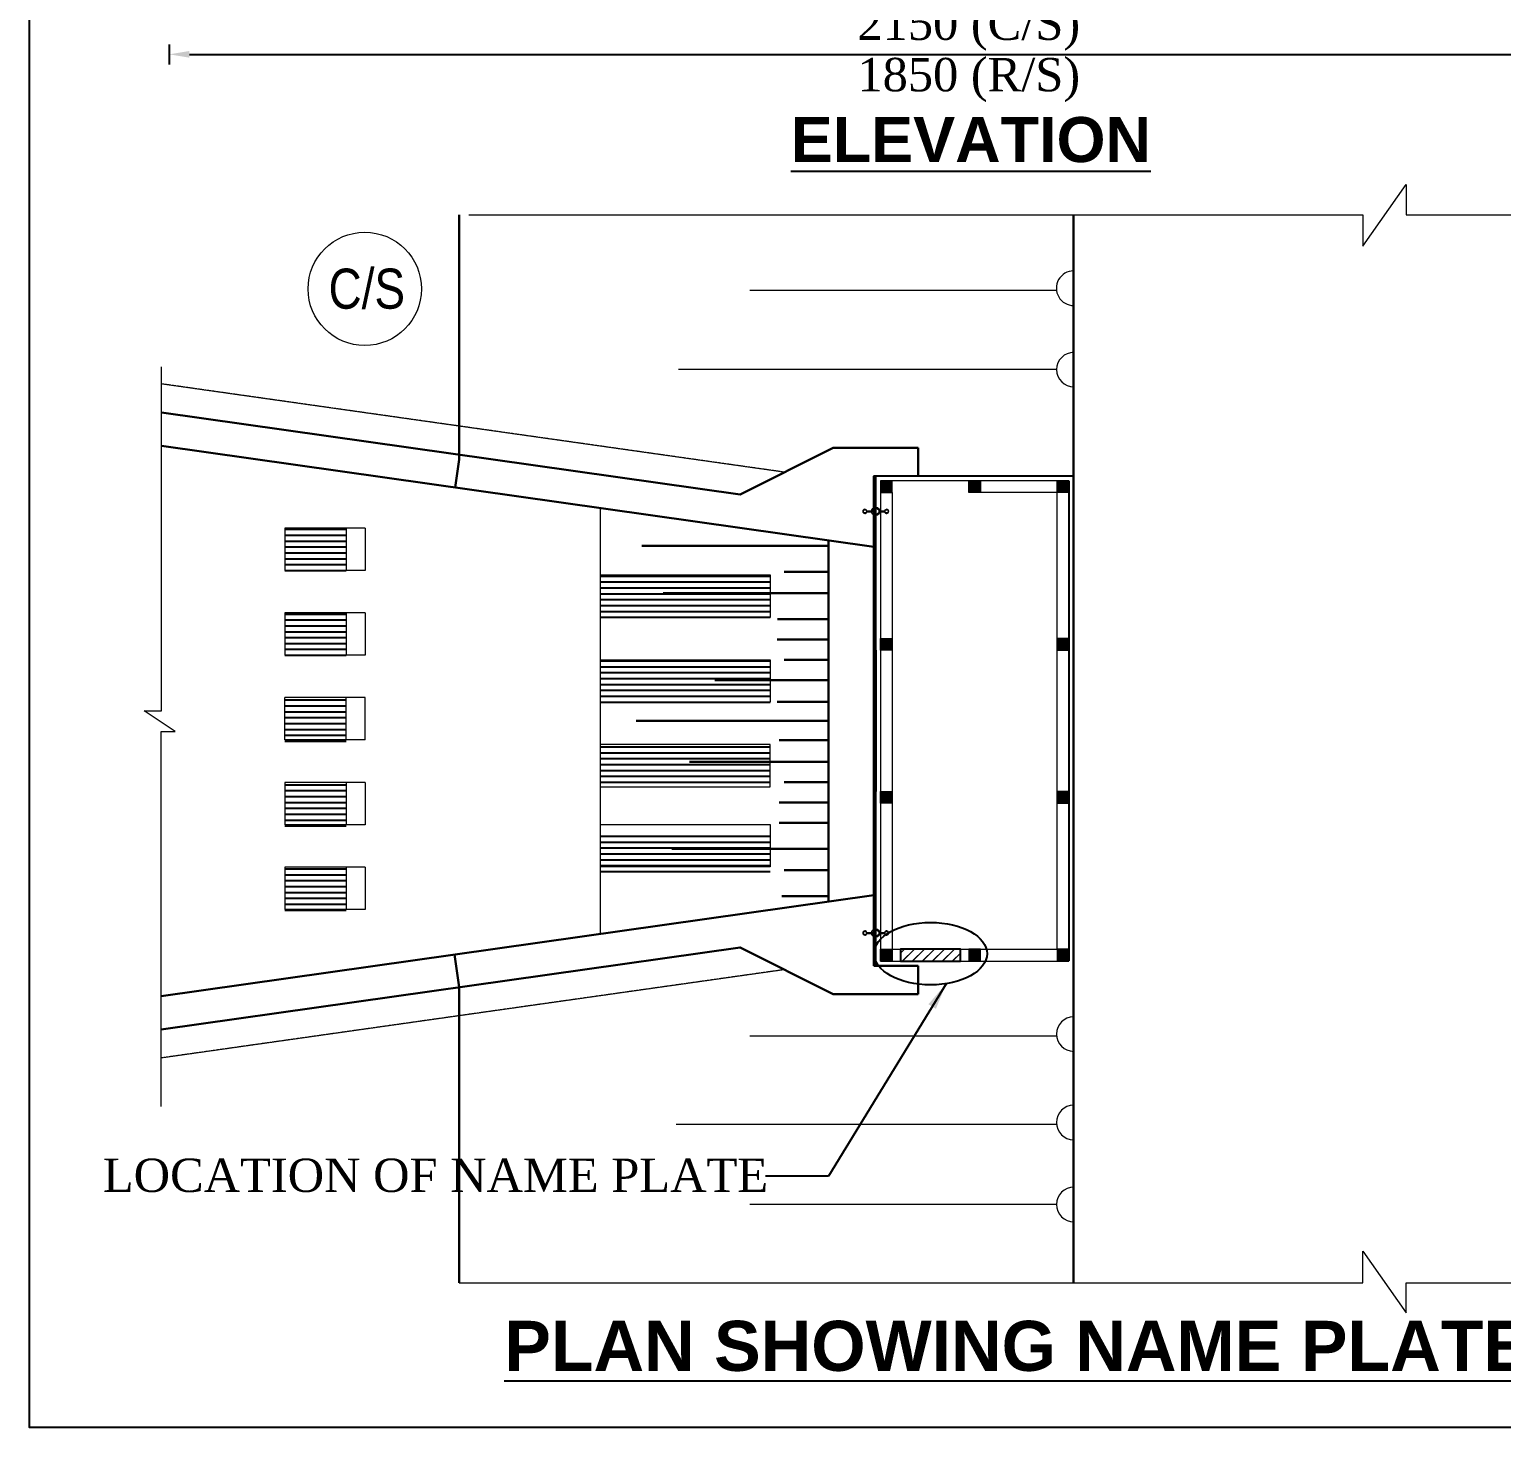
# Model space of a CAD drawing. Extents: x -119161 to 3778985, y -718511 to -30958.
# Drawn here: x 3602697 to 3607106, y -261938 to -257748 of the extents above; entities that cross this region are included whole.
import ezdxf

# ---------------------------------------------------------------- set-up
doc = ezdxf.new("R2010")
doc.units = 0
doc.header["$MEASUREMENT"] = 0
for name, pattern in [('DASHED', [0.75, 0.5, -0.25]), ('DASHED2', [9.524999999999999, 6.35, -3.175]), ('HIDDEN', [0.375, 0.25, -0.125])]:
    doc.linetypes.add(name, pattern=pattern)
doc.layers.get('0').update_dxf_attribs({"linetype": 'CONTINUOUS'})
doc.layers.get('DEFPOINTS').update_dxf_attribs({"linetype": 'CONTINUOUS'})
for name, color, linetype, lineweight in [('Dim', 7, 'CONTINUOUS', 9), ('Dimension', 8, 'CONTINUOUS', 18), ('HATCH', 252, 'CONTINUOUS', 5), ('line2', 3, 'CONTINUOUS', 30), ('Railing', 8, 'CONTINUOUS', 0), ('slop', 8, 'CONTINUOUS', 9)]:
    doc.layers.add(name, color=color, linetype=linetype, lineweight=lineweight)
for name, color, linetype in [('DOTTED', 240, 'DASHED2'), ('HATCH-1', 8, 'CONTINUOUS'), ('LINE', 7, 'CONTINUOUS'), ('line4', 4, 'CONTINUOUS'), ('line5', 5, 'CONTINUOUS'), ('line6', 6, 'CONTINUOUS'), ('P1', 7, 'CONTINUOUS'), ('TEXT', 10, 'CONTINUOUS')]:
    doc.layers.add(name, color=color, linetype=linetype)
doc.styles.add('ARIAL', font='ARIALN.TTF')
doc.styles.get("Standard").update_dxf_attribs({"font": 'times.ttf', "height": 250})
doc.styles.add('style1', font='times.ttf')
doc.styles.add('Times New Roman', font='times.ttf')
doc.dimstyles.new('dim', dxfattribs={"dimtxt": 20, "dimasz": 20, "dimexe": 20, "dimexo": 5, "dimgap": 10, "dimtad": 1, "dimdec": 0, "dimzin": 0, "dimdsep": 46, "dimtxsty": 'Standard', "dimcen": 0.09, "dimclrd": 256, "dimclre": 256, "dimclrt": 7, "dimadec": 0, "dimazin": 0, "dimtfac": 1, "dimtdec": 0, "dimtofl": 0, "dimtmove": 0, "dimatfit": 3, "dimfxl": 20, "dimfxlon": 1, "dimtolj": 1, "dimtzin": 0, "dimlwd": -1, "dimlwe": -1, "dimarcsym": 1})
pattern_1 = [(180, (3508245.037908451, -277192.6541331974), (-3.00815372611396e-15, -17.64), [])]
pattern_2 = [(180, (3508245.037908451, -276938.6381331973), (-3.00815372611396e-15, -17.64), [])]
pattern_3 = [(180, (3508245.037908451, -276937.923805374), (-3.00815372611396e-15, -17.64), [])]

# ---------------------------------------------------------------- blocks, each defined once
blk = doc.blocks.new('*D930')
at = {"layer": 'DEFPOINTS', "color": 0, "lineweight": -2}
for p in [(3603115.515087362, -257545.090946934), (3607905.036593292, -257545.090946934), (3607905.036593292, -257822.4795569598)]:
    blk.add_point(p, dxfattribs=at)
at = {"layer": 'line5'}
for p, q in [((3603115.515087362, -257792.4795569598), (3603115.515087362, -257852.4795569598)), ((3603175.515087362, -257822.4795569598), (3607845.036593292, -257822.4795569598)), ((3607905.036593292, -257792.4795569598), (3607905.036593292, -257852.4795569598))]:
    blk.add_line(p, q, dxfattribs=at)
at = {"layer": 'line5', "lineweight": -2}
for points in [[(3603175.515087362, -257812.4795569598), (3603175.515087362, -257832.4795569598), (3603115.515087362, -257822.4795569598)], [(3607845.036593292, -257812.4795569598), (3607845.036593292, -257832.4795569598), (3607905.036593292, -257822.4795569598)]]:
    blk.add_solid(points, dxfattribs=at)
at = {"layer": 'line5', "color": 7, "char_height": 100, "attachment_point": 5, "style": 'Times New Roman'}
for s, insert in [('\\A1;2150 (C/S)', (3605510.275840327, -257745.4283673419)), ('\\A1;1850 (R/S)', (3605510.275840327, -257899.5307465777))]:
    blk.add_mtext(s, dxfattribs=dict(at, insert=insert))
blk = doc.blocks.new('RL 1')
at = {"layer": 'slop'}
for points in [[(125, 175), (0, 175), (0, 50), (125, 50)], [(1062.5, 175), (937.5, 175), (937.5, 50), (1062.5, 50)], [(2000, 175), (1875, 175), (1875, 50), (2000, 50)], [(125, -1500), (0, -1500), (0, -1625), (125, -1625)], [(2000, -1500), (1875, -1500), (1875, -1625), (2000, -1625)], [(125, -3124.571767395064), (0, -3124.571767395064), (0, -3249.571767395064), (125, -3249.571767395064)], [(2000, -3124.571767395064), (1875, -3124.571767395064), (1875, -3249.571767395064), (2000, -3249.571767395064)], [(125, -4799.666619144729), (0, -4799.666619144729), (0, -4924.666619144729), (125, -4924.666619144729)], [(1062.5, -4799.666619144729), (937.5, -4799.666619144729), (937.5, -4924.666619144729), (1062.5, -4924.666619144729)], [(2000, -4799.666619144729), (1875, -4799.666619144729), (1875, -4924.666619144729), (2000, -4924.666619144729)]]:
    blk.add_hatch(color=15, dxfattribs=at).paths.add_polyline_path(points)
at = {"layer": 'Dim', "ltscale": 500}
blk.add_lwpolyline([(0, -4924.666619144729), (2000, -4924.666619144729), (2000, 175), (0, 175)], close=True, dxfattribs=at)
blk.add_lwpolyline([(125, 50), (125, -4799.666619144729), (1875, -4799.666619144729), (1875, 50), (937.5, 50)], dxfattribs=at)
at = {"layer": 'P1', "color": 8, "linetype": 'DASHED', "ltscale": 800000}
blk.add_line((2000, 175), (2000.000000804663, -4923.59257801075), dxfattribs=at)
at = {"layer": 'Railing', "ltscale": 500}
for points in [[(0, 50), (125, 50), (125, 175), (0, 175)], [(1062.5, 50), (937.5, 50), (937.5, 175), (1062.5, 175)], [(2000, 50), (1875, 50), (1875, 175), (2000, 175)], [(0, -1500), (125, -1500), (125, -1625), (0, -1625)], [(2000, -1500), (1875, -1500), (1875, -1625), (2000, -1625)], [(0, -3124.571767395064), (125, -3124.571767395064), (125, -3249.571767395064), (0, -3249.571767395064)], [(2000, -3124.571767395064), (1875, -3124.571767395064), (1875, -3249.571767395064), (2000, -3249.571767395064)], [(0, -4799.666619144729), (125, -4799.666619144729), (125, -4924.666619144729), (0, -4924.666619144729)], [(1062.5, -4799.666619144729), (937.5, -4799.666619144729), (937.5, -4924.666619144729), (1062.5, -4924.666619144729)], [(2000, -4799.666619144729), (1875, -4799.666619144729), (1875, -4924.666619144729), (2000, -4924.666619144729)]]:
    blk.add_lwpolyline(points, close=True, dxfattribs=at)

msp = doc.modelspace()

# ---------------------------------------------------------------- hatches: boundary and pattern name
at = {"layer": 'HATCH'}
h = msp.add_hatch(dxfattribs=at)
h.set_pattern_fill('ANSI31', color=256, scale=169.6426666745126)
h.set_pattern_definition([(45, (3588380.910354424, -257827.2857459369), (-14.99443499801463, 14.99443499801463), [])])
h.paths.add_polyline_path([(3605306.003256076, -260539.0122785796), (3605485.203256085, -260539.0122785796), (3605485.203256085, -260505.6873681922), (3605306.003256076, -260505.6873681922)])
h = msp.add_hatch(dxfattribs=at)
h.set_pattern_fill('ANSI31', color=256, scale=169.6426666745126)
h.set_pattern_definition([(45, (3588380.910354424, -257827.9777390561), (-14.99443499801463, 14.99443499801463), [])])
h.paths.add_polyline_path([(3605306.003256076, -260539.7042716988), (3605485.203256085, -260539.7042716988), (3605485.203256085, -260506.3793613114), (3605306.003256076, -260506.3793613114)])
at = {"layer": 'HATCH-1', "ltscale": 2}
h = msp.add_hatch(dxfattribs=at)
h.set_pattern_fill('ANSI31', color=14, scale=141.12, angle=135, style=0)
h.set_pattern_definition(pattern_2)
h.paths.add_polyline_path([(3603645.432447875, -259376.3609831803), (3603461.976447875, -259376.3609831803), (3603461.976447875, -259235.24098318), (3603645.432447875, -259235.24098318)])
h = msp.add_hatch(dxfattribs=at)
h.set_pattern_fill('ANSI31', color=14, scale=141.12, angle=135, style=0)
h.set_pattern_definition(pattern_3)
h.paths.add_polyline_path([(3604407.955241269, -259382.7026553564), (3604915.347980255, -259382.7026553564), (3604915.347980255, -259509.7106553563), (3604407.398011148, -259509.7106553563)])
h = msp.add_hatch(dxfattribs=at)
h.set_pattern_fill('ANSI31', color=14, scale=141.12, angle=135, style=0)
h.set_pattern_definition(pattern_1)
h.paths.add_polyline_path([(3603645.432447875, -259630.3769831802), (3603461.976447875, -259630.3769831802), (3603461.976447875, -259489.2569831801), (3603645.432447875, -259489.2569831801)])
h = msp.add_hatch(dxfattribs=at)
h.set_pattern_fill('ANSI31', color=14, scale=141.12, angle=135, style=0)
h.set_pattern_definition([(180, (3508245.037908451, -277191.939805374), (-3.00815372611396e-15, -17.64), [])])
h.paths.add_polyline_path([(3604407.955241269, -259636.7186553564), (3604915.347980255, -259636.7186553564), (3604915.347980255, -259763.7266553561), (3604407.398011148, -259763.7266553561)])
h = msp.add_hatch(dxfattribs=at)
h.set_pattern_fill('ANSI31', color=14, scale=141.12, angle=135, style=0)
h.set_pattern_definition(pattern_2)
h.paths.add_polyline_path([(3603645.432447875, -259743.1836023447), (3603461.976447875, -259743.1836023447), (3603461.976447875, -259884.3036023446), (3603645.432447875, -259884.3036023446)])
h = msp.add_hatch(dxfattribs=at)
h.set_pattern_fill('ANSI31', color=14, scale=141.12, angle=135, style=0)
h.set_pattern_definition(pattern_3)
h.paths.add_polyline_path([(3604407.955241269, -260017.7426553562), (3604915.347980255, -260017.7426553562), (3604915.347980255, -259890.7346553565), (3604407.398011148, -259890.7346553565)])
h = msp.add_hatch(dxfattribs=at)
h.set_pattern_fill('ANSI31', color=14, scale=141.12, angle=135, style=0)
h.set_pattern_definition(pattern_1)
h.paths.add_polyline_path([(3603645.432447875, -260138.3196023447), (3603461.976447875, -260138.3196023447), (3603461.976447875, -259997.1996023445), (3603645.432447875, -259997.1996023445)])
h = msp.add_hatch(dxfattribs=at)
h.set_pattern_fill('ANSI31', color=14, scale=141.12, angle=135, style=0)
h.set_pattern_definition([(180, (3508245.037908451, -277223.4308612687), (-3.00815372611396e-15, -17.64), [])])
h.paths.add_polyline_path([(3604407.955241269, -260148.0177112513), (3604915.347980255, -260148.0177112513), (3604915.347980255, -260275.0257112514), (3604407.398011148, -260275.0257112514)])
h = msp.add_hatch(dxfattribs=at)
h.set_pattern_fill('ANSI31', color=14, scale=141.12, angle=135, style=0)
h.set_pattern_definition([(180, (3508245.037908451, -276933.1400318735), (-3.00815372611396e-15, -17.64), [])])
h.paths.add_polyline_path([(3603645.432447875, -260386.8375010206), (3603461.976447875, -260386.8375010206), (3603461.976447875, -260245.7175010208), (3603645.432447875, -260245.7175010208)])

# ---------------------------------------------------------------- linework, layer by layer
at = {"color": 1}
msp.add_line((3605231.551256466, -260553.9391796086, 1.871695986016739e-08), (3605231.551256466, -259086.2466074172, 1.871695986016739e-08), dxfattribs=at)
at = {"color": 7, "elevation": 1.871695986016739e-08}
msp.add_lwpolyline([(3605824.175532936, -259086.2158299102), (3605225.822441563, -259086.2469049387)], dxfattribs=at)
at = {"layer": 'Dim', "lineweight": 18, "ltscale": 500}
for points, elevation in [([(3605205.28867967, -259190.721569289), (3605219.301266818, -259190.7186358578)], 1.871695986016739e-08), ([(3605205.288679669, -259190.7231290452), (3605219.301266818, -259190.7201956143)], 1.871695986016739e-08), ([(3605205.28867967, -259193.4875212885), (3605219.301266818, -259193.484587858)], 1.871695986016739e-08), ([(3605205.288679669, -259193.4890810449), (3605219.301266818, -259193.4861476142)], 1.871695986016739e-08), ([(3605205.28878408, -259190.7245027199), (3605219.301371228, -259190.721569289)], 1.871695986016739e-08), ([(3605205.28878408, -259190.7260624762), (3605219.301371228, -259190.7231290452)], 1.871695986016739e-08), ([(3605205.28878408, -259193.4904547199), (3605219.301371228, -259193.4875212885)], 1.871695986016739e-08), ([(3605205.28878408, -259193.4920144763), (3605219.301371228, -259193.4890810449)], 1.871695986016739e-08), ([(3605243.880850288, -259190.7186358578), (3605258.012948127, -259190.7186358578)], 1.975236411135038e-08), ([(3605243.880850288, -259190.7201956143), (3605258.012948127, -259190.7201956143)], 1.975236411135038e-08), ([(3605243.880850288, -259193.484587858), (3605258.012948127, -259193.484587858)], 1.975236411135038e-08), ([(3605243.880850288, -259193.4861476142), (3605258.012948127, -259193.4861476142)], 1.975236411135038e-08), ([(3605243.880954698, -259190.721569289), (3605258.013052538, -259190.721569289)], 1.975236411135038e-08), ([(3605243.880954698, -259190.7231290452), (3605258.013052538, -259190.7231290452)], 1.975236411135038e-08), ([(3605243.880954698, -259193.4875212885), (3605258.013052538, -259193.4875212885)], 1.975236411135038e-08), ([(3605243.880954698, -259193.4890810449), (3605258.013052538, -259193.4890810449)], 1.975236411135038e-08), ([(3605205.283471006, -260454.2715773787), (3605219.296058155, -260454.2686439473)], 1.871695986016739e-08), ([(3605205.283471006, -260454.2731371347), (3605219.296058155, -260454.270203704)], 1.871695986016739e-08), ([(3605205.283471006, -260457.0375293784), (3605219.296058155, -260457.0345959472)], 1.871695986016739e-08), ([(3605205.283471006, -260457.0390891347), (3605219.296058155, -260457.0361557037)], 1.871695986016739e-08), ([(3605205.283575417, -260454.2745108097), (3605219.296162566, -260454.2715773787)], 1.871695986016739e-08), ([(3605205.283575417, -260454.2760705657), (3605219.296162566, -260454.2731371347)], 1.871695986016739e-08), ([(3605205.283575417, -260457.0404628094), (3605219.296162566, -260457.0375293784)], 1.871695986016739e-08), ([(3605205.283575417, -260457.0420225661), (3605219.296162566, -260457.0390891347)], 1.871695986016739e-08), ([(3605243.875641625, -260454.2686439473), (3605258.007739464, -260454.2686439473)], 1.975236411135038e-08), ([(3605243.875641625, -260454.270203704), (3605258.007739464, -260454.270203704)], 1.975236411135038e-08), ([(3605243.875641625, -260457.0345959472), (3605258.007739464, -260457.0345959472)], 1.975236411135038e-08), ([(3605243.875641625, -260457.0361557037), (3605258.007739464, -260457.0361557037)], 1.975236411135038e-08), ([(3605243.875746035, -260454.2715773787), (3605258.007843875, -260454.2715773787)], 1.975236411135038e-08), ([(3605243.875746035, -260454.2731371347), (3605258.007843875, -260454.2731371347)], 1.975236411135038e-08), ([(3605243.875746035, -260457.0375293784), (3605258.007843875, -260457.0375293784)], 1.975236411135038e-08), ([(3605243.875746035, -260457.0390891347), (3605258.007843875, -260457.0390891347)], 1.975236411135038e-08)]:
    msp.add_lwpolyline(points, dxfattribs=dict(at, elevation=elevation))
at = {"layer": 'Dim', "ltscale": 50}
msp.add_circle((3603700.984200429, -258525.3326478652, 1.871695986016739e-08), 169.8197032259067, dxfattribs=at)
at = {"layer": 'Dim', "lineweight": 18, "ltscale": 500}
for centre, radius in [((3605199.103474549, -259192.1045452885, 1.871695986016739e-08), 4.819175807189857), ((3605199.103474549, -259192.1061050452, 1.871695986016739e-08), 4.819175807189857), ((3605199.10357896, -259192.1074787199, 1.871695986016739e-08), 4.819175807189857), ((3605199.10357896, -259192.1090384759, 1.871695986016739e-08), 4.819175807189857), ((3605231.551256459, -259192.1016118575, 1.871695986016739e-08), 12.32780876029733), ((3605231.551256459, -259192.1031716138, 1.871695986016739e-08), 12.32780876029733), ((3605231.55136087, -259192.1045452885, 1.871695986016739e-08), 12.32780876029733), ((3605231.55136087, -259192.1061050452, 1.871695986016739e-08), 12.32780876029733), ((3605231.551256459, -259192.1016118575, 1.871695986016739e-08), 9.561856760297337), ((3605231.551256459, -259192.1031716138, 1.871695986016739e-08), 9.561856760297337), ((3605231.55136087, -259192.1045452885, 1.871695986016739e-08), 9.561856760297337), ((3605231.55136087, -259192.1061050452, 1.871695986016739e-08), 9.561856760297337), ((3605264.033752632, -259192.1031716138, 2.078776836253337e-08), 4.819175807189857), ((3605199.098265887, -260455.6545533785, 1.871695986016739e-08), 4.819175807189857), ((3605199.098265887, -260455.6561131352, 1.871695986016739e-08), 4.819175807189857), ((3605199.098370297, -260455.6574868099, 1.871695986016739e-08), 4.819175807189857), ((3605199.098370297, -260455.6590465661, 1.871695986016739e-08), 4.819175807189857), ((3605231.546047796, -260455.6516199473, 1.871695986016739e-08), 12.32780876029733), ((3605231.546047796, -260455.6531797037, 1.871695986016739e-08), 12.32780876029733), ((3605231.546152207, -260455.6545533785, 1.871695986016739e-08), 12.32780876029733), ((3605231.546152207, -260455.6561131352, 1.871695986016739e-08), 12.32780876029733), ((3605231.546047796, -260455.6516199473, 1.871695986016739e-08), 9.561856760297337), ((3605231.546047796, -260455.6531797037, 1.871695986016739e-08), 9.561856760297337), ((3605231.546152207, -260455.6545533785, 1.871695986016739e-08), 9.561856760297337), ((3605231.546152207, -260455.6561131352, 1.871695986016739e-08), 9.561856760297337), ((3605264.028543969, -260455.6531797037, 2.078776836253337e-08), 4.819175807189857)]:
    msp.add_circle(centre, radius, dxfattribs=at)
for centre, start, end in [((3605199.103474549, -259192.1045452885, 1.871695986016739e-08), 12.86097799063547, 347.1390220093646), ((3605199.103474549, -259192.1061050452, 1.871695986016739e-08), 12.86097799063547, 347.1390220093646), ((3605199.10357896, -259192.1074787199, 1.871695986016739e-08), 12.86097799063547, 347.1390220093646), ((3605199.10357896, -259192.1090384759, 1.871695986016739e-08), 12.86097799063547, 347.1390220093646), ((3605264.070292898, -259192.1016118575, 2.078776836253337e-08), 192.8609779906355, 167.1390220093645), ((3605264.070292898, -259192.1031716138, 2.078776836253337e-08), 192.8609779906355, 167.1390220093645), ((3605264.070397309, -259192.1045452885, 2.078776836253337e-08), 192.8609779906355, 167.1390220093645), ((3605264.070397308, -259192.1061050452, 2.078776836253337e-08), 192.8609779906355, 167.1390220093645), ((3605199.098265887, -260455.6545533785, 1.871695986016739e-08), 12.86097799063547, 347.1390220093646), ((3605199.098265887, -260455.6561131352, 1.871695986016739e-08), 12.86097799063547, 347.1390220093646), ((3605199.098370297, -260455.6574868099, 1.871695986016739e-08), 12.86097799063547, 347.1390220093646), ((3605199.098370297, -260455.6590465661, 1.871695986016739e-08), 12.86097799063547, 347.1390220093646), ((3605264.065084234, -260455.6516199473, 2.078776836253337e-08), 192.8609779906355, 167.1390220093645), ((3605264.065084234, -260455.6531797037, 2.078776836253337e-08), 192.8609779906355, 167.1390220093645), ((3605264.065188645, -260455.6545533785, 2.078776836253337e-08), 192.8609779906355, 167.1390220093645), ((3605264.065188645, -260455.6561131352, 2.078776836253337e-08), 192.8609779906355, 167.1390220093645)]:
    msp.add_arc(centre, 6.213215615189857, start, end, dxfattribs=at)
at = {"layer": 'Dimension', "color": 5, "lineweight": 13, "ltscale": 2}
for p, q in [((3605772.909175638, -258529.7187714023, 1.871695986016739e-08), (3604854.045950498, -258529.7187714025, 1.871695986016739e-08)), ((3605773.336173471, -258767.2069769152, 1.871695986016739e-08), (3604641.175226736, -258767.2069769152, 1.871695986016739e-08)), ((3605773.087985685, -260764.8803058513, 1.871695986016739e-08), (3604854.213339617, -260764.8803058513, 1.871695986016739e-08)), ((3605773.087985685, -261029.8247309302, 1.871695986016739e-08), (3604633.527808631, -261029.9135842535, 1.871695986016739e-08)), ((3605773.216973818, -261269.2027591218, 1.871695986016739e-08), (3604854.045950498, -261268.861083807, 1.871695986016739e-08))]:
    msp.add_line(p, q, dxfattribs=at)
at = {"layer": 'Dimension', "color": 0, "lineweight": 30, "ltscale": 2}
for p, q in [((3605358.475240491, -259001.6426263028, 6.591868354736807e-09), (3605358.479633994, -259086.2400154849, 1.871695986016739e-08)), ((3605089.962425874, -259279.0000307341, 1.871695986016739e-08), (3605089.962425874, -260361.1954215188, 1.871695986016739e-08)), ((3605225.837851299, -260356.359416001, 1.871695986016739e-08), (3605225.83875352, -260553.9393466238, 1.871695986016739e-08)), ((3605225.83875352, -260553.9393466238, 1.871695986016739e-08), (3605358.475240491, -260553.9354714449, 1.871695986016739e-08)), ((3605358.475240491, -260553.9354714449, 1.871695986016739e-08), (3605358.475240491, -260638.6074714451, 1.871695986016739e-08))]:
    msp.add_line(p, q, dxfattribs=at)
at = {"layer": 'Dimension', "color": 0, "lineweight": 13, "ltscale": 2}
for p, q in [((3604407.398011148, -260458.3070889092, 6.591868354736807e-09), (3604407.398011148, -259181.9430088387, 6.591868354736807e-09)), ((3603701.880447875, -259242.2969831801, 6.591868354736807e-09), (3603461.976447875, -259242.2969831801, 6.591868354736807e-09)), ((3603461.976447875, -259242.2969831801, 6.591868354736807e-09), (3603461.976447875, -259369.30498318, 6.591868354736807e-09)), ((3603645.432447875, -259242.2969831801, 6.591868354736807e-09), (3603645.432447875, -259369.30498318, 6.591868354736807e-09)), ((3603701.880447875, -259242.2969831801, 6.591868354736807e-09), (3603701.880447875, -259369.30498318, 6.591868354736807e-09)), ((3603701.880447875, -259369.30498318, 6.591868354736807e-09), (3603461.976447875, -259369.30498318, 6.591868354736807e-09)), ((3603701.880447875, -259496.3129831799, 6.591868354736807e-09), (3603461.976447875, -259496.3129831799, 6.591868354736807e-09)), ((3603461.976447875, -259496.3129831799, 6.591868354736807e-09), (3603461.976447875, -259623.3209831801, 6.591868354736807e-09)), ((3603645.432447875, -259496.3129831799, 6.591868354736807e-09), (3603645.432447875, -259623.3209831801, 6.591868354736807e-09)), ((3603701.880447875, -259496.3129831799, 6.591868354736807e-09), (3603701.880447875, -259623.3209831801, 6.591868354736807e-09)), ((3603701.880447875, -259623.3209831801, 6.591868354736807e-09), (3603461.976447875, -259623.3209831801, 6.591868354736807e-09)), ((3603461.976447875, -259877.2476023447, 6.591868354736807e-09), (3603461.976447875, -259750.2396023446, 6.591868354736807e-09)), ((3603701.880447875, -259750.2396023446, 6.591868354736807e-09), (3603461.976447875, -259750.2396023446, 6.591868354736807e-09)), ((3603645.432447875, -259877.2476023447, 6.591868354736807e-09), (3603645.432447875, -259750.2396023446, 6.591868354736807e-09)), ((3603701.880447875, -259877.2476023447, 6.591868354736807e-09), (3603701.880447875, -259750.2396023446, 6.591868354736807e-09)), ((3603701.880447875, -259877.2476023447, 6.591868354736807e-09), (3603461.976447875, -259877.2476023447, 6.591868354736807e-09)), ((3603701.880447875, -260004.2556023449, 6.591868354736807e-09), (3603461.976447875, -260004.2556023449, 6.591868354736807e-09)), ((3603461.976447875, -260004.2556023449, 6.591868354736807e-09), (3603461.976447875, -260131.2636023448, 6.591868354736807e-09)), ((3603645.432447875, -260004.2556023449, 6.591868354736807e-09), (3603645.432447875, -260131.2636023448, 6.591868354736807e-09)), ((3603701.880447875, -260004.2556023449, 6.591868354736807e-09), (3603701.880447875, -260131.2636023448, 6.591868354736807e-09)), ((3603701.880447875, -260131.2636023448, 6.591868354736807e-09), (3603461.976447875, -260131.2636023448, 6.591868354736807e-09)), ((3603701.880447875, -260258.2716023449, 6.591868354736807e-09), (3603461.976447875, -260258.2716023449, 6.591868354736807e-09)), ((3603461.976447875, -260258.2716023449, 6.591868354736807e-09), (3603461.976447875, -260385.2796023446, 6.591868354736807e-09)), ((3603645.432447875, -260258.2716023449, 6.591868354736807e-09), (3603645.432447875, -260385.2796023446, 6.591868354736807e-09)), ((3603701.880447875, -260258.2716023449, 6.591868354736807e-09), (3603701.880447875, -260385.2796023446, 6.591868354736807e-09)), ((3603701.880447875, -260385.2796023446, 6.591868354736807e-09), (3603461.976447875, -260385.2796023446, 6.591868354736807e-09))]:
    msp.add_line(p, q, dxfattribs=at)
at = {"layer": 'Dimension', "color": 5, "lineweight": 18, "ltscale": 2}
for points, elevation in [([(3604012.328819599, -258302.9853895761), (3606690.918856475, -258302.9853895761), (3606690.8772838, -258397.811510175), (3606820.51460898, -258212.9531255872), (3606820.51460898, -258303.3318203937), (3610274.997345885, -258303.3318203937)], 1.777136849460552e-08), ([(3603091.099464966, -260975.4288913978), (3603091.099464966, -259851.539911611), (3603132.749011443, -259851.539911611), (3603040.406805671, -259789.531698626), (3603092.310429222, -259789.531698626), (3603092.310429222, -258759.0944124684)], 9.856738335075058e-09), ([(3603983.828699062, -261504.3716876984), (3606690.918856475, -261504.3716876984), (3606690.8772838, -261409.545567099), (3606820.51460898, -261594.403951687), (3606820.51460898, -261504.0252568808), (3610274.997345885, -261504.0252568808)], 1.777136849460552e-08)]:
    msp.add_lwpolyline(points, dxfattribs=dict(at, elevation=elevation))
at = {"layer": 'Dimension', "color": 0, "lineweight": 30, "ltscale": 2}
for points, elevation in [([(3603983.828699062, -258302.9853895761), (3603983.828699062, -259039.8794771873)], 1.871695986016739e-08), ([(3605358.475240491, -259001.6426263028), (3605104.471923067, -259001.6426263028), (3604824.997201618, -259141.380990057), (3603092.310429222, -258895.7091376339)], 6.591868354736807e-09), ([(3605225.817279423, -259297.9839349308), (3603092.310429222, -258995.4811465461)], 6.591868354736807e-09), ([(3605225.817279423, -259297.9839349308), (3603092.310429222, -258995.4811465461)], 6.591868354736807e-09), ([(3603983.82369005, -259036.3669601728), (3603971.937215914, -259120.2004816099)], 6.591868354736807e-09), ([(3605225.817279423, -260342.2661628171), (3603091.099464966, -260644.9406497665)], 6.591868354736807e-09), ([(3605358.475240491, -260638.6074714451), (3605104.471923067, -260638.6074714451), (3604824.997201618, -260498.8691076904), (3603091.099464966, -260744.7126586789)], 6.591868354736807e-09), ([(3603983.828699062, -260617.9785973653), (3603969.982964118, -260520.3267029524)], 1.871695986016739e-08), ([(3603983.828699062, -260617.9785973653), (3603983.828699062, -261504.3716876984)], 1.871695986016739e-08)]:
    msp.add_lwpolyline(points, dxfattribs=dict(at, elevation=elevation))
at = {"layer": 'Dimension', "color": 0, "lineweight": 13, "ltscale": 2, "elevation": 6.591868354736807e-09}
for points in [[(3604407.398011148, -259382.7026553564), (3604915.347980255, -259382.7026553564), (3604915.347980255, -259509.7106553563), (3604407.398011148, -259509.7106553563)], [(3604407.398011148, -259636.7186553564), (3604915.347980255, -259636.7186553564), (3604915.347980255, -259763.7266553561), (3604407.398011148, -259763.7266553561)], [(3604407.398011148, -260017.7426553562), (3604915.347980255, -260017.7426553562), (3604915.347980255, -259890.7346553565), (3604407.398011148, -259890.7346553565)], [(3604407.398011148, -260130.6386553564), (3604915.347980255, -260130.6386553564), (3604915.347980255, -260257.6466553565), (3604407.398011148, -260257.6466553565)]]:
    msp.add_lwpolyline(points, dxfattribs=at)
at = {"layer": 'Dimension', "color": 5, "lineweight": 13, "ltscale": 2}
for centre, start, end in [((3605824.249708282, -258523.4126603003, 1.871695986016739e-08), 90, 270.4273844010091), ((3605825.06254324, -258767.2069769152, 1.871695986016739e-08), 90, 270), ((3605824.42851833, -260758.5741947494, 1.871695986016739e-08), 90, 270), ((3605824.42851833, -261023.5186198279, 1.871695986016739e-08), 90, 270), ((3605824.943343587, -261269.2027591218, 1.871695986016739e-08), 90.0479470797961, 270)]:
    msp.add_arc(centre, 51.72636976909251, start, end, dxfattribs=at)
at = {"layer": 'DOTTED', "color": 0, "linetype": 'HIDDEN', "lineweight": 20, "ltscale": 5, "elevation": 6.591868354736807e-09}
for points in [[(3604958.247693178, -259074.7552660431), (3603092.310429222, -258810.1902728516)], [(3604958.247693178, -260565.4948317043), (3603091.099464966, -260830.2315234607)]]:
    msp.add_lwpolyline(points, dxfattribs=at)
at = {"layer": 'LINE', "elevation": 1.871695986016739e-08}
msp.add_lwpolyline([(3616195.033185089, -261937.8194971825), (3602696.503522038, -261937.8194971825), (3602696.503522038, -252392.4306640252), (3616195.033185089, -252392.4306640252)], close=True, dxfattribs=at)
at = {"layer": 'line2', "color": 3, "elevation": 1.871695986016739e-08}
for points in [[(3605824.175532936, -258302.9853895761), (3605824.175532936, -261504.3716876984)], [(3605231.414576875, -259608.4210114803), (3605225.769776888, -259608.4210114803)]]:
    msp.add_lwpolyline(points, dxfattribs=at)
at = {"layer": 'line2', "color": 7}
for points, elevation in [([(3605225.822440491, -259086.283599677), (3605225.821386195, -260553.9391754929)], 6.591868354736807e-09), ([(3605231.414576875, -259608.4210114803), (3605231.426945837, -260031.7890516054)], 1.871695986016739e-08), ([(3605358.475240491, -260553.9354714449), (3605225.821386195, -260553.9391754929)], 1.871695986016739e-08)]:
    msp.add_lwpolyline(points, dxfattribs=dict(at, elevation=elevation))
at = {"layer": 'line2', "color": 14, "elevation": 6.591868354736807e-09}
for points in [[(3605089.957416862, -259295.0957673651), (3604530.779033997, -259295.0957673651)], [(3605089.957416862, -259373.1918400147), (3604957.683980255, -259373.1918400147)], [(3605089.957416862, -259437.2594876662), (3604595.268935464, -259437.2594876662)], [(3605089.957416862, -259514.7748027253), (3604937.003760899, -259514.7748027253)], [(3605089.957416862, -259514.7748027253), (3604957.683980255, -259514.7748027253)], [(3605089.957416862, -259575.8537900385), (3604936.3019093, -259575.8537900385)], [(3605089.957416862, -259636.9327773519), (3604957.683980255, -259636.9327773519)], [(3605089.957416862, -259698.0117646649), (3604749.656090004, -259698.0117646649)], [(3605089.957416862, -259762.7888512001), (3604936.332836214, -259762.7888512001)], [(3604801.796987797, -259820.1697392915), (3605089.957416862, -259820.1697392915)], [(3605089.957416862, -259877.5506273829), (3604942.265754404, -259877.5506273829)], [(3605089.957416862, -259942.3277139179), (3604673.336671425, -259942.3277139179)], [(3605089.957416862, -260003.4067012309), (3604957.683980255, -260003.4067012309)], [(3605089.957416862, -260064.4856885443), (3604942.619836011, -260064.4856885443)], [(3605089.957416862, -260125.5646758575), (3604942.525161785, -260125.5646758575)], [(3605089.957416862, -260203.0799909167), (3604621.084072369, -260203.0799909167)], [(3605089.957416862, -260267.1476385682), (3604957.683980255, -260267.1476385682)], [(3605089.957416862, -260345.2437112182), (3604949.868094787, -260345.2437112182)]]:
    msp.add_lwpolyline(points, dxfattribs=at)
at = {"layer": 'line2', "color": 1, "elevation": 1.871695986016739e-08}
for points in [[(3605231.471532936, -260229.3570518945), (3605225.826732935, -260229.3570518945), (3605225.826732935, -259410.8230025992)], [(3605231.471532936, -259410.8230025992), (3605225.826732935, -259410.8230025992)]]:
    msp.add_lwpolyline(points, dxfattribs=at)
at = {"layer": 'line2', "color": 15, "elevation": 6.591868354736807e-09}
msp.add_lwpolyline([(3605089.957416862, -259820.1697392915), (3604513.636558731, -259820.1697392915)], dxfattribs=at)
at = {"layer": 'line4', "elevation": 1.871695986016739e-08}
msp.add_lwpolyline([(3605306.003256076, -260539.7042716988), (3605485.203256085, -260539.7042716988), (3605485.203256085, -260504.4242716986), (3605306.003256076, -260504.4242716986)], close=True, dxfattribs=at)
at = {"layer": 'line5', "elevation": 1.871695986016739e-08}
msp.add_lwpolyline([(3605358.454331571, -259086.2673392866), (3605225.822440491, -259086.283599677), (3605225.817279423, -259297.9839349308)], dxfattribs=at)
at = {"layer": 'line5'}
msp.add_ellipse((3605395.943125869, -260517.6076522761, 1.871695986016739e-08), major_axis=(169.0603295864175, 0), ratio=0.5546832164956543, dxfattribs=at)

# ---------------------------------------------------------------- block references
at = {"layer": 'P1', "color": 4, "linetype": 'DASHED', "ltscale": 500000, "xscale": 0.2822400000877678, "yscale": 0.2822400000877678, "zscale": 0.28224}
msp.add_blockref('RL 1', (3605245.66325608, -259149.7663651113, 1.871695986016739e-08), dxfattribs=at)

# ---------------------------------------------------------------- texts
at = {"color": 7, "insert": (3602916.409215953, -261233.1497483011, 1.871695986016739e-08), "char_height": 100, "attachment_point": 7, "style": 'style1'}
msp.add_mtext('\\A1;LOCATION OF NAME PLATE', dxfattribs=at)
at = {"layer": 'line6', "insert": (3604976.858193032, -258010.3816128222, 1.871695986016739e-08), "char_height": 90, "attachment_point": 1}
msp.add_mtext_dynamic_manual_height_columns('{\\fArial|b1|i0|c0|p34;\\H1.5x;\\LELEVATION}', width=469.8943913250332, gutter_width=1, heights=[0], dxfattribs=at)
at = {"layer": 'TEXT', "color": 1, "attachment_point": 6, "style": 'ARIAL'}
for s, insert, char_height, width in [('C/S', (3603821.649245736, -258525.5088463698, 1.973178573948754e-08), 120.02256, 228.9950310618727), ('{\\fArial|b1|i0|c0|p34;\\L\\C6;PLAN SHOWING NAME PLATE LOCATION ON REGULATOR }', (3610101.546796028, -261693.9609903579, 1.741677173251982e-08), 150, 10650.74108680635)]:
    msp.add_mtext(s, dxfattribs=dict(at, insert=insert, char_height=char_height, width=width))

# ---------------------------------------------------------------- dimensions: what is measured, and where the dimension line sits
at = {"layer": 'line5'}
dim = msp.add_linear_dim(base=(3607905.036593292, -257822.4795569598, 1.871695986016739e-08), p1=(3603115.515087362, -257545.090946934, 1.871695986016739e-08), p2=(3607905.036593292, -257545.090946934, 1.871695986016739e-08), text='2150 (C/S)\\X1850 (R/S)', dimstyle='dim', override={"dimtxt": 100, "dimasz": 60, "dimexe": 30, "dimtxsty": 'Times New Roman', "dimfxl": 30}, dxfattribs=at)
dim.commit()
dim.dimension.update_dxf_attribs({"geometry": '*D930', "text_midpoint": (3605510.275840327, -257822.4795569598, 1.871695986016739e-08)})

# ---------------------------------------------------------------- leaders
msp.add_leader([(3605442.285880784, -260607.7905874241, 1.871695986016739e-08), (3605090.131109955, -261184.7377592188, 1.871695986016739e-08), (3604901.026786618, -261184.7377592188, 1.871695986016739e-08)], dimstyle='dim', override={"dimasz": 80, "dimtad": 0}, dxfattribs=at)

doc.saveas('drawing.dxf')
